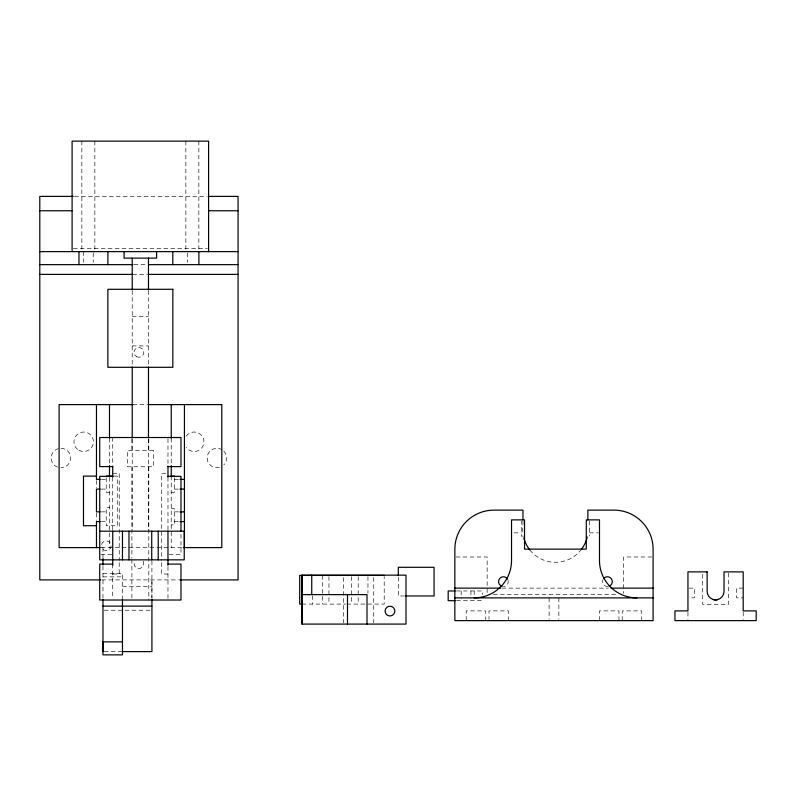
<?xml version="1.0" encoding="UTF-8"?>
<svg xmlns="http://www.w3.org/2000/svg" width="796" height="796" viewBox="0 0 796 796"><rect width="100%" height="100%" fill="white"/><g stroke="black" fill="none" stroke-linecap="round" stroke-linejoin="round"><path stroke-width="0.6" stroke-dasharray="3.98 2.98" d="M151.927 598.095L151.927 579.896M74.496 196.383L207.079 196.383M73.341 248.392L207.358 248.392M133.967 264.64L147.598 264.64M132.733 274.391L147.598 274.391M132.226 316.639L148.474 316.639M132.226 345.892L148.474 345.892M132.942 404.607L147.757 404.607M112.724 473.272L119.231 473.272L119.231 560.513M165.807 473.272L161.479 473.272L161.479 560.513M114.186 476.108L117.599 476.108L117.599 525.728L106.226 525.728L106.226 507.639L109.48 507.639M101.351 479.361L106.226 479.361M174.473 479.361L178.901 479.361M101.351 489.112L106.226 489.112M174.473 489.112L178.901 489.112M109.48 492.366L106.226 492.366L106.226 476.108M171.23 492.366L174.473 492.366L174.473 477.192M171.23 508.614L174.473 508.614L174.473 524.862L171.23 524.862M101.351 511.858L106.226 511.858M174.473 511.858L178.901 511.858M101.351 521.609L106.226 521.609M174.473 521.609L178.901 521.609M513.967 532.872L521.28 532.872M589.538 532.872L598.383 532.872M523.45 536.126L521.28 536.126L521.28 521.042M101.201 547.608L182.065 547.608M100.913 554.344L112.724 554.344M169.16 554.344L180.981 554.344L180.981 532.056M456.098 556.991L487.152 556.991L487.152 594.164M651.884 556.991L623.656 556.991L623.656 593.418M102.973 573.617L122.475 573.617L122.475 598.89M112.724 574.025L119.231 574.025L119.231 561.737M167.976 574.025L161.479 574.025L161.479 561.737M102.973 576.861L122.475 576.861M101.759 579.896L178.573 579.896M122.475 586.612L151.927 586.612M501.938 588.125L608.502 588.125M689.028 588.125L694.45 588.125L694.45 597.876L689.028 597.876M743.195 588.125L736.698 588.125L736.698 597.876L743.195 597.876M456.446 590.95L482.296 590.95L482.296 594.602M493.361 594.632L617.457 594.632M404.477 595.965L398.308 595.965L398.308 576.851M456.446 600.691L482.296 600.691M302.062 604.084L345.713 604.084M346.907 604.084L384.199 604.084L384.199 576.612M104.196 610.233L150.703 610.233M104.196 651.616L122.475 651.616M743.195 612.094L743.195 619.407M728.579 573.08L728.579 604.383L702.57 604.383L702.57 573.08M687.953 612.094L687.953 619.407M641.735 620.631L641.735 610.88L622.233 610.88L622.233 620.631M618.98 620.631L618.98 610.88L599.478 610.88L599.478 620.631M589.538 521.042L589.538 536.126M558.862 597.876L558.862 619.427M549.111 597.876L549.111 619.427M522.962 521.012L522.962 525.848A32.666 32.666 0 0 0 523.081 534.375M508.485 620.631L508.485 610.88L488.983 610.88L488.983 619.407M485.729 620.631L485.729 610.88L466.227 610.88L466.227 620.631M474.177 590.95L474.177 598.254M470.924 590.95L470.924 598.254M461.173 590.95L461.173 598.254M373.722 577.588L373.722 622.86M367.951 576.612L367.951 593.338M358.2 576.612L358.2 604.084M351.703 576.612L351.703 604.084M343.384 577.588L343.384 622.86M328.947 576.612L328.947 604.084M322.45 575.418L322.45 604.084M312.699 595.726L312.699 604.084M198.851 141.131L198.851 249.158M187.488 252.82L187.488 262.272M185.856 141.131L185.856 249.158M171.23 438.188L171.23 465.013M171.23 476.108L171.23 547.608M167.976 438.735L167.976 464.814M167.976 477.222L167.976 529.798M167.976 566.533L167.976 598.791M151.927 561.021L151.927 597.587M148.802 438.705L148.802 450.526M148.802 466.774L148.802 600.025M148.474 290.53L148.474 366.051M148.474 439.133L148.474 529.897M132.226 290.53L132.226 367.294M132.226 439.133L132.226 529.897M131.897 438.705L131.897 450.526M131.897 466.774L131.897 558.076M131.897 559.309L131.897 598.791M112.724 437.521L112.724 464.814M112.724 477.222L112.724 529.798M112.724 564.095L112.724 598.791M109.48 438.188L109.48 465.013M109.48 477.272L109.48 547.608M102.973 547.608L102.973 558.782M102.973 566.185L102.973 598.373M96.475 480.466L96.475 487.928M96.475 513.082L96.475 520.395M94.853 141.131L94.853 249.158M93.222 252.82L93.222 262.272M83.481 251.636L83.481 262.272M81.849 141.131L81.849 249.158M101.52 544.544A4.876 4.876 0 0 1 109.022 541.807A4.876 4.876 0 0 1 109.022 549.797A4.876 4.876 0 0 1 101.52 547.061M143.151 561.2A4.876 4.876 0 0 1 138.922 568.513A4.876 4.876 0 0 1 134.703 561.2M60.924 448.267A9.751 9.751 0 0 1 70.675 458.018A9.751 9.751 0 0 1 60.924 467.769M57.591 467.182A9.751 9.751 0 0 1 58.407 448.596M223.825 451.123A9.751 9.751 0 0 1 223.825 464.914M219.447 467.431A9.751 9.751 0 0 1 207.258 456.745A9.751 9.751 0 0 1 221.805 449.571M186.184 436.178A9.751 9.751 0 0 1 200.662 434.477A9.751 9.751 0 0 1 200.662 449.053A9.751 9.751 0 0 1 186.184 447.352M581.617 549.121A32.666 32.666 0 0 1 529.788 549.897M508.117 580.364A4.876 4.876 0 0 1 503.41 586.503M607.746 586.493A4.876 4.876 0 0 1 603.03 579.488M153.349 450.526L127.35 450.526L127.35 466.774L153.349 466.774L153.349 450.526M136.484 356.608A4.876 4.876 0 0 0 143.797 352.389A4.876 4.876 0 0 0 136.484 348.17A4.876 4.876 0 0 0 136.484 356.608M78.804 450.208A9.751 9.751 0 0 0 93.431 441.76A9.751 9.751 0 0 0 78.804 433.322A9.751 9.751 0 0 0 78.804 450.208"/><path stroke-width="1.19" d="M102.973 651.616L102.973 641.865L122.475 641.865M301.992 624.084L301.992 575.14L406 575.14L406 624.084L301.992 624.084L301.992 575.14M311.743 594.642L311.743 575.14M716.161 599.746L717.763 599.537A10.646 10.646 0 0 1 713.385 599.537L714.987 599.746M73.252 196.383L39.8 196.383L39.8 579.896L100.515 579.896M208.313 196.383L238.054 196.383L238.054 579.896L179.816 579.896M39.8 210.751L72.098 210.751M208.602 210.751L238.054 210.751M39.8 251.636L238.054 251.636M39.8 264.64L133.031 264.64M148.613 264.64L238.054 264.64M39.8 274.391L132.733 274.391M148.842 274.391L238.054 274.391M132.942 404.607L59.103 404.607L59.103 547.608L100.087 547.608M148.524 404.607L221.805 404.607L221.805 547.608L183.309 547.608M112.724 466.595L99.729 466.595L99.729 437.521L180.981 437.521L180.981 466.595L167.976 466.595M96.475 476.108L83.481 476.108L83.481 525.728L96.475 525.728M106.226 476.108L109.48 476.108M109.639 476.108L113.052 476.108M171.23 476.108L174.473 476.108M112.724 476.346L99.729 476.346L99.729 559.847L184.224 559.847L184.224 531.181L99.729 531.181M167.976 476.346L180.981 476.346L180.981 530.823M100.137 479.361L96.475 479.361L96.475 404.607M180.005 479.361L184.433 479.361M100.137 489.112L96.475 489.112L96.475 511.858L100.137 511.858M180.005 489.112L184.433 489.112M180.005 511.858L184.433 511.858M100.137 521.609L96.475 521.609L96.475 547.608M180.005 521.609L184.433 521.609M112.724 564.095L99.729 564.095L99.729 600.025L180.981 600.025L180.981 564.095L167.976 564.095M384.199 575.418L299.694 575.418L299.694 604.084L302.181 604.084M454.854 588.125L500.704 588.125M610.98 588.125L653.108 588.125M455.262 590.95L448.178 590.95L448.178 600.691L455.262 600.691M301.992 594.642L366.996 594.642L366.996 624.084M405.711 595.965L434.059 595.965L434.059 567.289L398.308 567.289L398.308 575.657M454.854 597.876L653.108 597.876M102.973 606.114L151.927 606.114M122.475 651.616L151.927 651.616L151.927 599.308M587.856 519.927L587.856 510.127L613.945 510.127A39.163 39.163 0 0 1 653.108 549.29L653.108 620.631L454.854 620.631L454.854 549.29A39.163 39.163 0 0 1 494.017 510.127L522.962 510.127L522.962 519.808M347.494 594.642L347.494 624.084M208.602 251.636L208.602 141.131L72.098 141.131L72.098 251.636M198.891 251.636L198.891 264.64M184.433 404.607L184.433 547.608M172.802 251.636L172.802 264.64M171.23 404.607L171.23 438.188M171.23 465.541L171.23 476.734M167.976 466.058L167.976 476.963M167.976 531.181L167.976 565.299M158.225 531.181L158.225 559.847M156.603 251.636L156.603 258.133L124.106 258.133L124.106 251.636M151.728 531.181L151.728 559.847M148.474 258.133L148.474 289.824M148.474 367.026L148.474 437.89M132.226 258.133L132.226 289.824M132.226 367.026L132.226 437.89M128.982 531.181L128.982 559.847M122.475 531.181L122.475 559.847M122.475 600.025L122.475 654.869L102.973 654.869L102.973 599.308M112.724 466.058L112.724 476.963M112.724 531.181L112.724 565.299M109.48 404.607L109.48 438.188M109.48 465.541L109.48 476.734M107.898 251.636L107.898 264.64M102.973 558.752L102.973 564.991M78.963 251.636L78.963 264.64M474.157 597.876A37.372 37.372 0 0 0 511.53 560.503L511.53 519.878L524.534 519.878L524.534 549.131L586.284 549.131L586.284 519.878L599.487 519.878L599.487 560.503A37.372 37.372 0 0 0 636.86 597.876M502.147 586.334A4.876 4.876 0 0 1 499.54 578.662A4.876 4.876 0 0 1 507.629 579.19M587.229 537.011A32.666 32.666 0 0 1 581.617 549.121M529.788 549.897A32.666 32.666 0 0 1 523.818 537.967M603.736 578.423A4.876 4.876 0 0 1 611.457 578.911A4.876 4.876 0 0 1 608.99 586.244M172.841 289.286L107.858 289.286L107.858 367.294L172.841 367.294L172.841 289.286M707.127 571.876L687.953 571.876L687.953 610.88L674.948 610.88L674.948 620.631L756.2 620.631L756.2 610.88L743.195 610.88L743.195 571.876L724.022 571.876L724.022 591.378A8.448 8.448 0 0 1 715.574 599.826A8.448 8.448 0 0 1 707.127 591.378L707.127 571.876M386.518 614.532A4.876 4.876 0 0 0 394.677 612.353A4.876 4.876 0 0 0 388.707 606.383A4.876 4.876 0 0 0 386.518 614.532"/></g></svg>
